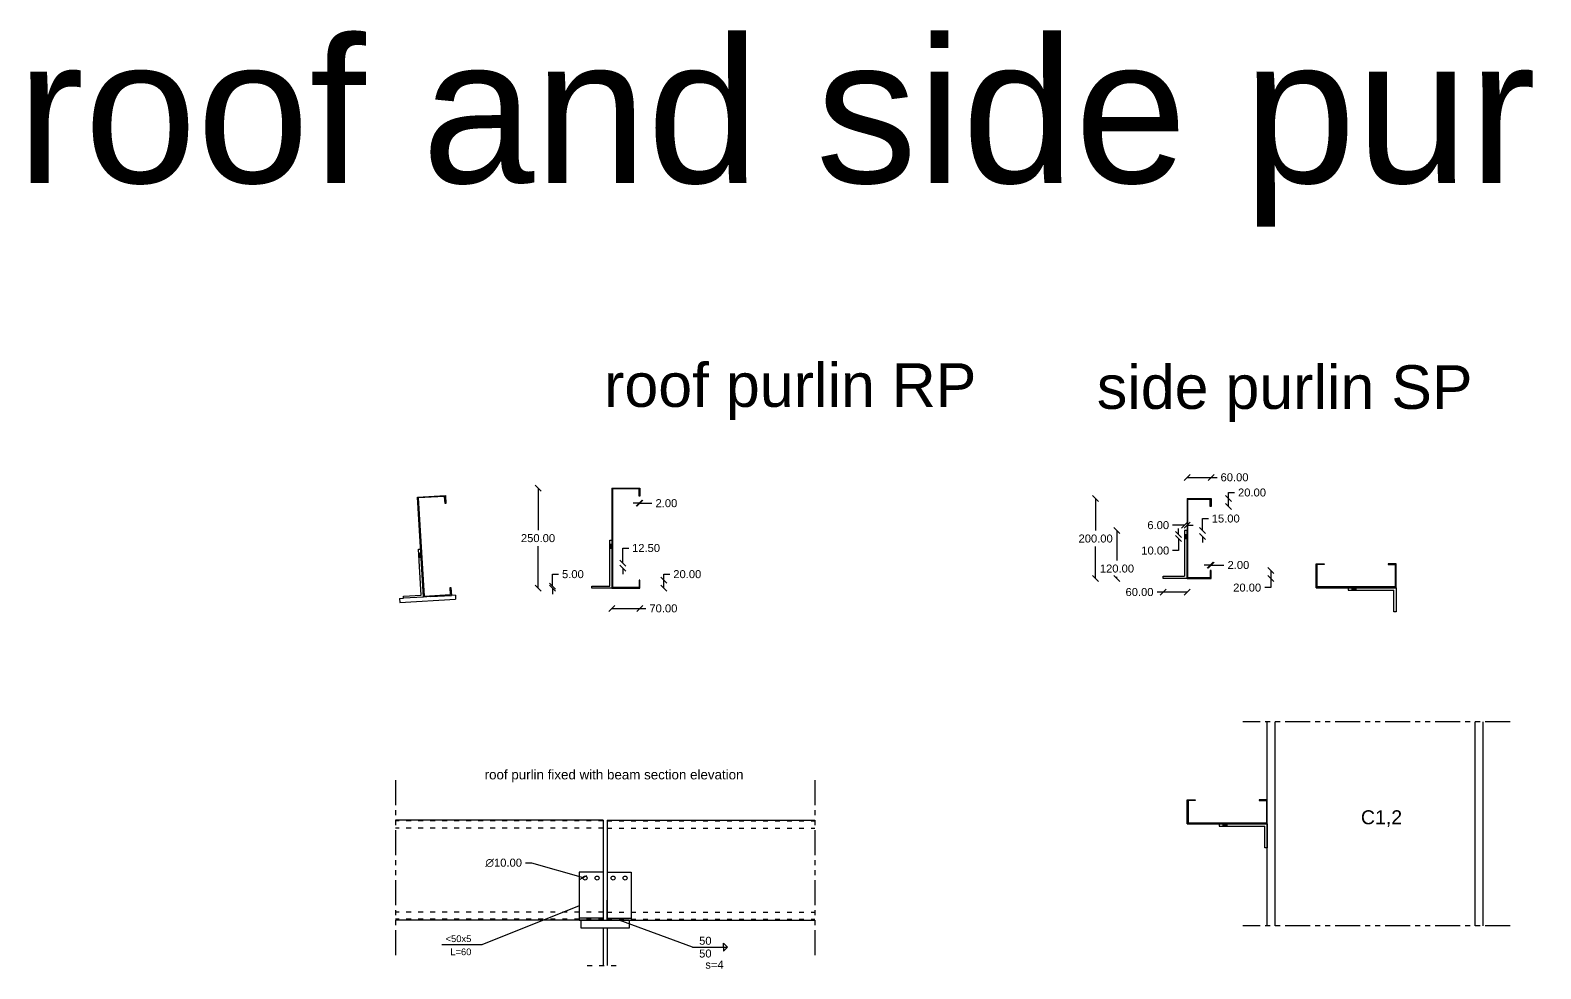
# Model space of a CAD drawing. Header units: inches. Extents: x -15 to 1885144, y -42615 to 866270.
# Drawn here: x 876680 to 880456, y 61563 to 63908 of the extents above; entities that cross this region are included whole.
import ezdxf

# ---------------------------------------------------------------- set-up
doc = ezdxf.new("R2010")
doc.units = ezdxf.units.IN
doc.header["$LTSCALE"] = 100
doc.header["$MEASUREMENT"] = 0
for name, pattern in [('CENTER', [2, 1.25, -0.25, 0.25, -0.25]), ('dash line', [30, 12, -18]), ('PHANTOM2', [1.25, 0.625, -0.125, 0.125, -0.125, 0.125, -0.125])]:
    doc.linetypes.add(name, pattern=pattern)
for name, color, linetype in [('bolt', 1, 'Continuous'), ('sections', 3, 'Continuous'), ('sections Dimensions', 6, 'Continuous'), ('text', 3, 'Continuous')]:
    doc.layers.add(name, color=color, linetype=linetype)
doc.layers.add('weld', color=2, linetype='Continuous', lineweight=35)
doc.styles.get("Standard").update_dxf_attribs({"font": 'arial.ttf'})
doc.dimstyles.new('connections', dxfattribs={"dimtxt": 20, "dimasz": 15, "dimexe": 0.0625, "dimexo": 0.0625, "dimgap": 10, "dimtad": 0, "dimtih": 1, "dimtoh": 1, "dimzin": 0, "dimdsep": 46, "dimtxsty": 'Standard', "dimblk": 'OBLIQUE', "dimcen": 0.09, "dimse1": 1, "dimse2": 1, "dimclrd": 256, "dimclre": 256, "dimclrt": 256, "dimadec": 0, "dimazin": 0, "dimtfac": 1, "dimtofl": 0, "dimtmove": 0, "dimatfit": 3, "dimfxl": 1, "dimtfillclr": 256, "dimtolj": 1, "dimtzin": 0, "dimlwe": -1, "dimarcsym": 0})

# ---------------------------------------------------------------- blocks, each defined once
blk = doc.blocks.new('_Oblique')
at = {"color": 0, "linetype": 'ByBlock', "lineweight": -2}
blk.add_line((-0.5, -0.5), (0.5, 0.5), dxfattribs=at)
blk = doc.blocks.new('*D754')
at = {"layer": 'Defpoints', "color": 0, "ltscale": 10, "transparency": 16777216}
for p in [(877986.1, 62518.9), (878084.6, 62518.9), (878084.6, 62513.9)]:
    blk.add_point(p, dxfattribs=at)
at = {"layer": 'sections Dimensions', "lineweight": -2, "ltscale": 10, "transparency": 16777216}
for p, q in [((877986.1, 62518.9), (877986.1, 62548.9)), ((877986.1, 62548.9), (878001.1, 62548.9)), ((877986.1, 62513.9), (877986.1, 62498.9))]:
    blk.add_line(p, q, dxfattribs=at)
at = {"layer": 'sections Dimensions', "lineweight": -2, "ltscale": 10, "transparency": 16777216, "xscale": 15, "yscale": 15, "zscale": 15}
for p, rotation in [((877986.1, 62518.9), 270), ((877986.1, 62513.9), 90)]:
    blk.add_blockref('_Oblique', p, dxfattribs=dict(at, rotation=rotation))
at = {"layer": 'sections Dimensions', "ltscale": 10, "transparency": 16777216, "insert": (878037, 62548.9), "char_height": 20, "attachment_point": 5}
blk.add_mtext('\\A1;5.00', dxfattribs=at)
blk = doc.blocks.new('*D755')
at = {"layer": 'Defpoints', "color": 0, "ltscale": 10, "transparency": 16777216}
for p in [(878134.6, 62513.9), (878204.6, 62513.9), (878204.6, 62463.4)]:
    blk.add_point(p, dxfattribs=at)
at = {"layer": 'sections Dimensions', "lineweight": -2, "ltscale": 10, "transparency": 16777216}
for p, q in [((878134.6, 62463.4), (878204.6, 62463.4)), ((878204.6, 62463.4), (878219.6, 62463.4))]:
    blk.add_line(p, q, dxfattribs=at)
at = {"layer": 'sections Dimensions', "lineweight": -2, "ltscale": 10, "transparency": 16777216, "xscale": 15, "yscale": 15, "zscale": 15, "rotation": 180}
blk.add_blockref('_Oblique', (878134.6, 62463.4), dxfattribs=at)
at = {"layer": 'sections Dimensions', "lineweight": -2, "ltscale": 10, "transparency": 16777216, "xscale": 15, "yscale": 15, "zscale": 15}
blk.add_blockref('_Oblique', (878204.6, 62463.4), dxfattribs=at)
at = {"layer": 'sections Dimensions', "ltscale": 10, "transparency": 16777216, "insert": (878263.2, 62463.4), "char_height": 20, "attachment_point": 5}
blk.add_mtext('\\A1;70.00', dxfattribs=at)
blk = doc.blocks.new('*D756')
at = {"layer": 'Defpoints', "color": 0, "ltscale": 10, "transparency": 16777216}
for p in [(878204.6, 62533.9), (878264, 62533.9), (878204.6, 62513.9)]:
    blk.add_point(p, dxfattribs=at)
at = {"layer": 'sections Dimensions', "lineweight": -2, "ltscale": 10, "transparency": 16777216}
for p, q in [((878264, 62533.9), (878264, 62548.9)), ((878264, 62548.9), (878279, 62548.9)), ((878264, 62513.9), (878264, 62533.9))]:
    blk.add_line(p, q, dxfattribs=at)
at = {"layer": 'sections Dimensions', "lineweight": -2, "ltscale": 10, "transparency": 16777216, "xscale": 15, "yscale": 15, "zscale": 15}
for p, rotation in [((878264, 62533.9), 90), ((878264, 62513.9), 270)]:
    blk.add_blockref('_Oblique', p, dxfattribs=dict(at, rotation=rotation))
at = {"layer": 'sections Dimensions', "ltscale": 10, "transparency": 16777216, "insert": (878322.9, 62548.9), "char_height": 20, "attachment_point": 5}
blk.add_mtext('\\A1;20.00', dxfattribs=at)
blk = doc.blocks.new('*D757')
at = {"layer": 'Defpoints', "color": 0, "ltscale": 10, "transparency": 16777216}
for p in [(878134.6, 62763.9), (877949.8, 62513.9), (878134.6, 62513.9)]:
    blk.add_point(p, dxfattribs=at)
at = {"layer": 'sections Dimensions', "lineweight": -2, "ltscale": 10, "transparency": 16777216}
for p, q in [((877949.8, 62763.9), (877949.8, 62659.1)), ((877949.8, 62513.9), (877949.8, 62618.7))]:
    blk.add_line(p, q, dxfattribs=at)
at = {"layer": 'sections Dimensions', "lineweight": -2, "ltscale": 10, "transparency": 16777216, "xscale": 15, "yscale": 15, "zscale": 15}
for p, rotation in [((877949.8, 62763.9), 90), ((877949.8, 62513.9), 270)]:
    blk.add_blockref('_Oblique', p, dxfattribs=dict(at, rotation=rotation))
at = {"layer": 'sections Dimensions', "ltscale": 10, "transparency": 16777216, "insert": (877949.8, 62638.9), "char_height": 20, "attachment_point": 5}
blk.add_mtext('\\A1;250.00', dxfattribs=at)
blk = doc.blocks.new('*D758')
at = {"layer": 'Defpoints', "color": 0, "ltscale": 10, "transparency": 16777216}
for p in [(878202.6, 62743.9), (878204.6, 62743.9), (878204.6, 62726.2)]:
    blk.add_point(p, dxfattribs=at)
at = {"layer": 'sections Dimensions', "lineweight": -2, "ltscale": 10, "transparency": 16777216}
for p, q in [((878202.6, 62726.2), (878187.6, 62726.2)), ((878204.6, 62726.2), (878234.6, 62726.2))]:
    blk.add_line(p, q, dxfattribs=at)
at = {"layer": 'sections Dimensions', "lineweight": -2, "ltscale": 10, "transparency": 16777216, "xscale": 15, "yscale": 15, "zscale": 15}
blk.add_blockref('_Oblique', (878202.6, 62726.2), dxfattribs=at)
at = {"layer": 'sections Dimensions', "lineweight": -2, "ltscale": 10, "transparency": 16777216, "xscale": 15, "yscale": 15, "zscale": 15, "rotation": 180}
blk.add_blockref('_Oblique', (878204.6, 62726.2), dxfattribs=at)
at = {"layer": 'sections Dimensions', "ltscale": 10, "transparency": 16777216, "insert": (878270.7, 62726.2), "char_height": 20, "attachment_point": 5}
blk.add_mtext('\\A1;2.00', dxfattribs=at)
blk = doc.blocks.new('*D759')
at = {"layer": 'Defpoints', "color": 0, "ltscale": 10, "transparency": 16777216}
for p in [(878129.6, 62576.4), (878129.6, 62563.9), (878162, 62563.9)]:
    blk.add_point(p, dxfattribs=at)
at = {"layer": 'sections Dimensions', "lineweight": -2, "ltscale": 10, "transparency": 16777216}
for p, q in [((878162, 62576.4), (878162, 62614.2)), ((878162, 62614.2), (878177, 62614.2)), ((878162, 62563.9), (878162, 62548.9))]:
    blk.add_line(p, q, dxfattribs=at)
at = {"layer": 'sections Dimensions', "lineweight": -2, "ltscale": 10, "transparency": 16777216, "xscale": 15, "yscale": 15, "zscale": 15}
for p, rotation in [((878162, 62576.4), 270), ((878162, 62563.9), 90)]:
    blk.add_blockref('_Oblique', p, dxfattribs=dict(at, rotation=rotation))
at = {"layer": 'sections Dimensions', "ltscale": 10, "transparency": 16777216, "insert": (878219.8, 62614.2), "char_height": 20, "attachment_point": 5}
blk.add_mtext('\\A1;12.50', dxfattribs=at)
blk = doc.blocks.new('*D760')
at = {"layer": 'Defpoints', "color": 0, "ltscale": 10, "transparency": 16777216}
for p in [(878062.8, 61791), (878072.4, 61788.3)]:
    blk.add_point(p, dxfattribs=at)
at = {"layer": 'sections Dimensions', "lineweight": -2, "ltscale": 10, "transparency": 16777216}
for p, q in [((877918.5, 61827.5), (877933.5, 61827.5)), ((877933.5, 61827.5), (878062.8, 61791))]:
    blk.add_line(p, q, dxfattribs=at)
at = {"layer": 'sections Dimensions', "ltscale": 10, "transparency": 16777216}
for p, q in [((878067.5, 61789.7), (878067.7, 61789.7)), ((878067.6, 61789.6), (878067.6, 61789.8))]:
    blk.add_line(p, q, dxfattribs=at)
at = {"layer": 'sections Dimensions', "lineweight": -2, "ltscale": 10, "transparency": 16777216, "xscale": 15, "yscale": 15, "zscale": 15, "rotation": 344.2618809241104}
blk.add_blockref('_Oblique', (878062.8, 61791), dxfattribs=at)
at = {"layer": 'sections Dimensions', "ltscale": 10, "transparency": 16777216, "insert": (877863.9, 61827.5), "char_height": 20, "attachment_point": 5}
blk.add_mtext('\\A1;∅10.00', dxfattribs=at)
blk = doc.blocks.new('*D839')
at = {"layer": 'Defpoints', "color": 0, "ltscale": 10, "transparency": 16777216}
for p in [(879632.1, 62790.9), (879572.1, 62737.9), (879632.1, 62737.9)]:
    blk.add_point(p, dxfattribs=at)
at = {"layer": 'sections Dimensions', "lineweight": -2, "ltscale": 10, "transparency": 16777216}
for p, q in [((879572.1, 62790.9), (879632.1, 62790.9)), ((879632.1, 62790.9), (879647.1, 62790.9))]:
    blk.add_line(p, q, dxfattribs=at)
at = {"layer": 'sections Dimensions', "lineweight": -2, "ltscale": 10, "transparency": 16777216, "xscale": 15, "yscale": 15, "zscale": 15, "rotation": 180}
blk.add_blockref('_Oblique', (879572.1, 62790.9), dxfattribs=at)
at = {"layer": 'sections Dimensions', "lineweight": -2, "ltscale": 10, "transparency": 16777216, "xscale": 15, "yscale": 15, "zscale": 15}
blk.add_blockref('_Oblique', (879632.1, 62790.9), dxfattribs=at)
at = {"layer": 'sections Dimensions', "ltscale": 10, "transparency": 16777216, "insert": (879690.8, 62790.9), "char_height": 20, "attachment_point": 5}
blk.add_mtext('\\A1;60.00', dxfattribs=at)
blk = doc.blocks.new('*D840')
at = {"layer": 'Defpoints', "color": 0, "ltscale": 10, "transparency": 16777216}
for p in [(879632.1, 62737.9), (879632.1, 62717.9), (879675.6, 62737.9)]:
    blk.add_point(p, dxfattribs=at)
at = {"layer": 'sections Dimensions', "lineweight": -2, "ltscale": 10, "transparency": 16777216}
for p, q in [((879675.6, 62737.9), (879675.6, 62752.9)), ((879675.6, 62752.9), (879690.6, 62752.9)), ((879675.6, 62717.9), (879675.6, 62737.9))]:
    blk.add_line(p, q, dxfattribs=at)
at = {"layer": 'sections Dimensions', "lineweight": -2, "ltscale": 10, "transparency": 16777216, "xscale": 15, "yscale": 15, "zscale": 15}
for p, rotation in [((879675.6, 62737.9), 90), ((879675.6, 62717.9), 270)]:
    blk.add_blockref('_Oblique', p, dxfattribs=dict(at, rotation=rotation))
at = {"layer": 'sections Dimensions', "ltscale": 10, "transparency": 16777216, "insert": (879734.5, 62752.9), "char_height": 20, "attachment_point": 5}
blk.add_mtext('\\A1;20.00', dxfattribs=at)
blk = doc.blocks.new('*D841')
at = {"layer": 'Defpoints', "color": 0, "ltscale": 10, "transparency": 16777216}
for p in [(879632.1, 62557.9), (879632.1, 62537.9), (879781.3, 62557.9)]:
    blk.add_point(p, dxfattribs=at)
at = {"layer": 'sections Dimensions', "lineweight": -2, "ltscale": 10, "transparency": 16777216}
for p, q in [((879781.3, 62557.9), (879781.3, 62537.9)), ((879781.3, 62537.9), (879781.3, 62515.3)), ((879781.3, 62515.3), (879766.3, 62515.3))]:
    blk.add_line(p, q, dxfattribs=at)
at = {"layer": 'sections Dimensions', "lineweight": -2, "ltscale": 10, "transparency": 16777216, "xscale": 15, "yscale": 15, "zscale": 15}
for p, rotation in [((879781.3, 62557.9), 90), ((879781.3, 62537.9), 270)]:
    blk.add_blockref('_Oblique', p, dxfattribs=dict(at, rotation=rotation))
at = {"layer": 'sections Dimensions', "ltscale": 10, "transparency": 16777216, "insert": (879722.4, 62515.3), "char_height": 20, "attachment_point": 5}
blk.add_mtext('\\A1;20.00', dxfattribs=at)
blk = doc.blocks.new('*D842')
at = {"layer": 'Defpoints', "color": 0, "ltscale": 10, "transparency": 16777216}
for p in [(879632.1, 62571.8), (879630.1, 62557.9), (879632.1, 62557.9)]:
    blk.add_point(p, dxfattribs=at)
at = {"layer": 'sections Dimensions', "lineweight": -2, "ltscale": 10, "transparency": 16777216}
for p, q in [((879630.1, 62571.8), (879615.1, 62571.8)), ((879632.1, 62571.8), (879664.4, 62571.8))]:
    blk.add_line(p, q, dxfattribs=at)
at = {"layer": 'sections Dimensions', "lineweight": -2, "ltscale": 10, "transparency": 16777216, "xscale": 15, "yscale": 15, "zscale": 15}
blk.add_blockref('_Oblique', (879630.1, 62571.8), dxfattribs=at)
at = {"layer": 'sections Dimensions', "lineweight": -2, "ltscale": 10, "transparency": 16777216, "xscale": 15, "yscale": 15, "zscale": 15, "rotation": 180}
blk.add_blockref('_Oblique', (879632.1, 62571.8), dxfattribs=at)
at = {"layer": 'sections Dimensions', "ltscale": 10, "transparency": 16777216, "insert": (879700.5, 62571.8), "char_height": 20, "attachment_point": 5}
blk.add_mtext('\\A1;2.00', dxfattribs=at)
blk = doc.blocks.new('*D843')
at = {"layer": 'Defpoints', "color": 0, "ltscale": 10, "transparency": 16777216}
for p in [(879572.1, 62737.9), (879343.6, 62537.9), (879572.1, 62537.9)]:
    blk.add_point(p, dxfattribs=at)
at = {"layer": 'sections Dimensions', "lineweight": -2, "ltscale": 10, "transparency": 16777216}
for p, q in [((879343.6, 62737.9), (879343.6, 62658.1)), ((879343.6, 62537.9), (879343.6, 62617.7))]:
    blk.add_line(p, q, dxfattribs=at)
at = {"layer": 'sections Dimensions', "lineweight": -2, "ltscale": 10, "transparency": 16777216, "xscale": 15, "yscale": 15, "zscale": 15}
for p, rotation in [((879343.6, 62737.9), 90), ((879343.6, 62537.9), 270)]:
    blk.add_blockref('_Oblique', p, dxfattribs=dict(at, rotation=rotation))
at = {"layer": 'sections Dimensions', "ltscale": 10, "transparency": 16777216, "insert": (879343.6, 62637.9), "char_height": 20, "attachment_point": 5}
blk.add_mtext('\\A1;200.00', dxfattribs=at)
blk = doc.blocks.new('*D844')
at = {"layer": 'Defpoints', "color": 0, "ltscale": 10, "transparency": 16777216}
for p in [(879572.1, 62657.9), (879396.9, 62537.9), (879572.1, 62537.9)]:
    blk.add_point(p, dxfattribs=at)
at = {"layer": 'sections Dimensions', "lineweight": -2, "ltscale": 10, "transparency": 16777216}
for p, q in [((879396.9, 62657.9), (879396.9, 62583.1)), ((879396.9, 62537.9), (879396.9, 62542.7))]:
    blk.add_line(p, q, dxfattribs=at)
at = {"layer": 'sections Dimensions', "lineweight": -2, "ltscale": 10, "transparency": 16777216, "xscale": 15, "yscale": 15, "zscale": 15}
for p, rotation in [((879396.9, 62657.9), 90), ((879396.9, 62537.9), 270)]:
    blk.add_blockref('_Oblique', p, dxfattribs=dict(at, rotation=rotation))
at = {"layer": 'sections Dimensions', "ltscale": 10, "transparency": 16777216, "insert": (879396.9, 62562.9), "char_height": 20, "attachment_point": 5}
blk.add_mtext('\\A1;120.00', dxfattribs=at)
blk = doc.blocks.new('*D845')
at = {"layer": 'Defpoints', "color": 0, "ltscale": 10, "transparency": 16777216}
for p in [(879512.1, 62537.9), (879572.1, 62537.9), (879512.1, 62504.2)]:
    blk.add_point(p, dxfattribs=at)
at = {"layer": 'sections Dimensions', "lineweight": -2, "ltscale": 10, "transparency": 16777216}
for p, q in [((879512.1, 62504.2), (879497.1, 62504.2)), ((879572.1, 62504.2), (879512.1, 62504.2))]:
    blk.add_line(p, q, dxfattribs=at)
at = {"layer": 'sections Dimensions', "lineweight": -2, "ltscale": 10, "transparency": 16777216, "xscale": 15, "yscale": 15, "zscale": 15, "rotation": 180}
blk.add_blockref('_Oblique', (879512.1, 62504.2), dxfattribs=at)
at = {"layer": 'sections Dimensions', "lineweight": -2, "ltscale": 10, "transparency": 16777216, "xscale": 15, "yscale": 15, "zscale": 15}
blk.add_blockref('_Oblique', (879572.1, 62504.2), dxfattribs=at)
at = {"layer": 'sections Dimensions', "ltscale": 10, "transparency": 16777216, "insert": (879453.3, 62504.2), "char_height": 20, "attachment_point": 5}
blk.add_mtext('\\A1;60.00', dxfattribs=at)
blk = doc.blocks.new('*D1371')
at = {"layer": 'Defpoints', "color": 0, "ltscale": 0.01, "transparency": 16777216}
for p in [(879566.1, 62671.4), (879566.1, 62657.9), (879572.1, 62657.9)]:
    blk.add_point(p, dxfattribs=at)
at = {"layer": 'sections Dimensions', "lineweight": -2, "ltscale": 0.01, "transparency": 16777216}
for p, q in [((879566.1, 62671.4), (879536.1, 62671.4)), ((879572.1, 62671.4), (879587.1, 62671.4))]:
    blk.add_line(p, q, dxfattribs=at)
at = {"layer": 'sections Dimensions', "lineweight": -2, "ltscale": 0.01, "transparency": 16777216, "xscale": 15, "yscale": 15, "zscale": 15}
blk.add_blockref('_Oblique', (879566.1, 62671.4), dxfattribs=at)
at = {"layer": 'sections Dimensions', "lineweight": -2, "ltscale": 0.01, "transparency": 16777216, "xscale": 15, "yscale": 15, "zscale": 15, "rotation": 180}
blk.add_blockref('_Oblique', (879572.1, 62671.4), dxfattribs=at)
at = {"layer": 'sections Dimensions', "ltscale": 0.01, "transparency": 16777216, "insert": (879500.1, 62671.4), "char_height": 20, "attachment_point": 5}
blk.add_mtext('\\A1;6.00', dxfattribs=at)
blk = doc.blocks.new('*D1372')
at = {"layer": 'Defpoints', "color": 0, "ltscale": 0.01, "transparency": 16777216}
for p in [(879566.1, 62657.9), (879566.1, 62642.9), (879611.1, 62657.9)]:
    blk.add_point(p, dxfattribs=at)
at = {"layer": 'sections Dimensions', "lineweight": -2, "ltscale": 0.01, "transparency": 16777216}
for p, q in [((879611.1, 62657.9), (879611.1, 62687.9)), ((879611.1, 62687.9), (879626.1, 62687.9)), ((879611.1, 62642.9), (879611.1, 62627.9))]:
    blk.add_line(p, q, dxfattribs=at)
at = {"layer": 'sections Dimensions', "lineweight": -2, "ltscale": 0.01, "transparency": 16777216, "xscale": 15, "yscale": 15, "zscale": 15}
for p, rotation in [((879611.1, 62657.9), 270), ((879611.1, 62642.9), 90)]:
    blk.add_blockref('_Oblique', p, dxfattribs=dict(at, rotation=rotation))
at = {"layer": 'sections Dimensions', "ltscale": 0.01, "transparency": 16777216, "insert": (879668.8, 62687.9), "char_height": 20, "attachment_point": 5}
blk.add_mtext('\\A1;15.00', dxfattribs=at)
blk = doc.blocks.new('*D1373')
at = {"layer": 'Defpoints', "color": 0, "ltscale": 0.01, "transparency": 16777216}
for p in [(879566.1, 62647.9), (879550.4, 62637.9), (879566.1, 62637.9)]:
    blk.add_point(p, dxfattribs=at)
at = {"layer": 'sections Dimensions', "lineweight": -2, "ltscale": 0.01, "transparency": 16777216}
for p, q in [((879550.4, 62647.9), (879550.4, 62662.9)), ((879550.4, 62607.9), (879535.4, 62607.9)), ((879550.4, 62637.9), (879550.4, 62607.9))]:
    blk.add_line(p, q, dxfattribs=at)
at = {"layer": 'sections Dimensions', "lineweight": -2, "ltscale": 0.01, "transparency": 16777216, "xscale": 15, "yscale": 15, "zscale": 15}
for p, rotation in [((879550.4, 62647.9), 270), ((879550.4, 62637.9), 90)]:
    blk.add_blockref('_Oblique', p, dxfattribs=dict(at, rotation=rotation))
at = {"layer": 'sections Dimensions', "ltscale": 0.01, "transparency": 16777216, "insert": (879492.7, 62607.9), "char_height": 20, "attachment_point": 5}
blk.add_mtext('\\A1;10.00', dxfattribs=at)

msp = doc.modelspace()

# ---------------------------------------------------------------- hatches: boundary and pattern name
at = {"layer": 'bolt', "ltscale": 10}
h = msp.add_hatch(color=256, dxfattribs=at)
h.dxf.hatch_style = 1
h.paths.add_polyline_path([(879572.067, 62647.913), (879566.067, 62647.913), (879566.067, 62637.913), (879572.067, 62637.913)])
h = msp.add_hatch(color=256, dxfattribs=at)
h.dxf.hatch_style = 1
h.paths.add_polyline_path([(878134.563, 62623.864), (878129.563, 62623.864), (878129.563, 62613.864), (878134.563, 62613.864)])
h = msp.add_hatch(color=256, dxfattribs=at)
h.dxf.hatch_style = 1
h.paths.add_polyline_path([(877656.745, 62601.602), (877651.754, 62601.302), (877652.352, 62591.32), (877657.343, 62591.619)])
h = msp.add_hatch(color=256, dxfattribs=at)
h.dxf.hatch_style = 1
h.paths.add_polyline_path([(879984.617, 62515.17), (879984.617, 62509.17), (879994.617, 62509.17), (879994.617, 62515.17)])
h = msp.add_hatch(color=256, dxfattribs=at)
h.dxf.hatch_style = 1
h.paths.add_polyline_path([(879662.582, 61925.108), (879662.582, 61919.108), (879672.582, 61919.108), (879672.582, 61925.108)])

# ---------------------------------------------------------------- linework, layer by layer
for p, q in [((879566.067, 62647.913), (879572.067, 62647.913)), ((878129.563, 62623.864), (878134.563, 62623.864)), ((878129.563, 62613.864), (878134.563, 62613.864)), ((879566.067, 62637.913), (879572.067, 62637.913)), ((877651.754, 62601.302), (877656.745, 62601.602)), ((877652.352, 62591.32), (877657.343, 62591.619)), ((879984.617, 62509.17), (879984.617, 62515.17)), ((879994.617, 62509.17), (879994.617, 62515.17)), ((879662.582, 61919.108), (879662.582, 61925.108)), ((879672.582, 61919.108), (879672.582, 61925.108))]:
    msp.add_line(p, q, dxfattribs=at)
for centre in [(878067.568, 61789.694), (878097.568, 61789.694), (878137.568, 61789.694), (878167.568, 61789.694)]:
    msp.add_circle(centre, 5, dxfattribs=at)
at = {"layer": 'sections', "ltscale": 10}
for p, q in [((878134.563, 62763.864), (878134.563, 62513.864)), ((878134.563, 62763.864), (878204.563, 62763.864)), ((878136.563, 62515.864), (878136.563, 62761.864)), ((878202.563, 62761.864), (878136.563, 62761.864)), ((878202.563, 62743.864), (878202.563, 62761.864)), ((878204.563, 62763.864), (878204.563, 62743.864)), ((877648.36, 62741.35), (877718.234, 62745.543)), ((877663.333, 62491.799), (877648.36, 62741.35)), ((877716.357, 62743.426), (877650.476, 62739.474)), ((877650.476, 62739.474), (877665.209, 62493.915)), ((877717.435, 62725.459), (877716.357, 62743.426)), ((877719.432, 62725.579), (877717.435, 62725.459)), ((877718.234, 62745.543), (877719.432, 62725.579)), ((878204.563, 62743.864), (878202.563, 62743.864)), ((879572.067, 62737.913), (879572.067, 62537.913)), ((879572.067, 62737.913), (879632.067, 62737.913)), ((879574.067, 62539.913), (879574.067, 62735.913)), ((879630.067, 62735.913), (879574.067, 62735.913)), ((879630.067, 62717.913), (879630.067, 62735.913)), ((879632.067, 62717.913), (879630.067, 62717.913)), ((879632.067, 62737.913), (879632.067, 62717.913)), ((877658.042, 62496.491), (877651.155, 62611.284)), ((878129.563, 62518.864), (878129.563, 62633.864)), ((879572.067, 62587.913), (879572.067, 62537.913)), ((879894.617, 62515.17), (879894.617, 62575.17)), ((879894.617, 62575.17), (879914.617, 62575.17)), ((879914.617, 62573.17), (879896.617, 62573.17)), ((879896.617, 62573.17), (879896.617, 62517.17)), ((879914.617, 62575.17), (879914.617, 62573.17)), ((880094.617, 62575.17), (880074.617, 62575.17)), ((880074.617, 62575.17), (880074.617, 62573.17)), ((880074.617, 62573.17), (880092.617, 62573.17)), ((880092.617, 62573.17), (880092.617, 62517.17)), ((880094.617, 62515.17), (880094.617, 62575.17)), ((878204.563, 62533.864), (878202.563, 62533.864)), ((878202.563, 62533.864), (878202.563, 62515.864)), ((878204.563, 62513.864), (878204.563, 62533.864)), ((879512.067, 62543.913), (879566.067, 62543.913)), ((879512.067, 62537.913), (879512.067, 62543.913)), ((879572.067, 62537.913), (879512.067, 62537.913)), ((879572.067, 62537.913), (879632.067, 62537.913)), ((879630.067, 62539.913), (879574.067, 62539.913)), ((879632.067, 62557.913), (879630.067, 62557.913)), ((879630.067, 62557.913), (879630.067, 62539.913)), ((879632.067, 62537.913), (879632.067, 62557.913)), ((877613.123, 62493.795), (877658.042, 62496.491)), ((877613.422, 62488.804), (877613.123, 62493.795)), ((877663.333, 62491.799), (877613.422, 62488.804)), ((877681.381, 62492.882), (877663.333, 62491.799)), ((877665.209, 62493.915), (877731.091, 62497.868)), ((877730.013, 62515.836), (877732.009, 62515.956)), ((877731.091, 62497.868), (877730.013, 62515.836)), ((877732.009, 62515.956), (877733.207, 62495.991)), ((878084.563, 62513.864), (878084.563, 62518.864)), ((878084.563, 62518.864), (878129.563, 62518.864)), ((878134.563, 62513.864), (878084.563, 62513.864)), ((878134.563, 62513.864), (878204.563, 62513.864)), ((878202.563, 62515.864), (878136.563, 62515.864)), ((879894.617, 62515.17), (880094.617, 62515.17)), ((880092.617, 62517.17), (879896.617, 62517.17)), ((880044.617, 62515.17), (880094.617, 62515.17)), ((880088.617, 62455.17), (880088.617, 62509.17)), ((880094.617, 62515.17), (880094.617, 62455.17)), ((880094.617, 62455.17), (880088.617, 62455.17)), ((879772.582, 61670.108), (879772.582, 62180.108)), ((879792.582, 61670.108), (879792.582, 62180.108)), ((880292.582, 61670.108), (880292.582, 62180.108)), ((880312.582, 61670.108), (880312.582, 62180.108)), ((879572.582, 61925.108), (879572.582, 61985.108)), ((879572.582, 61985.108), (879592.582, 61985.108)), ((879592.582, 61983.108), (879574.582, 61983.108)), ((879574.582, 61983.108), (879574.582, 61927.108)), ((879592.582, 61985.108), (879592.582, 61983.108)), ((879772.582, 61985.108), (879752.582, 61985.108)), ((879752.582, 61985.108), (879752.582, 61983.108)), ((879752.582, 61983.108), (879770.582, 61983.108)), ((879770.582, 61983.108), (879770.582, 61927.108)), ((879772.582, 61925.108), (879772.582, 61985.108)), ((878112.568, 61934.694), (877593.614, 61934.694)), ((878112.568, 61934.694), (878112.568, 61684.694)), ((878122.568, 61934.694), (878122.568, 61684.694)), ((878122.568, 61934.694), (878641.521, 61934.694)), ((879572.582, 61925.108), (879772.582, 61925.108)), ((879770.582, 61927.108), (879574.582, 61927.108)), ((879722.582, 61925.108), (879772.582, 61925.108)), ((879772.582, 61925.108), (879772.582, 61865.108)), ((879766.582, 61865.108), (879766.582, 61919.108)), ((879772.582, 61865.108), (879766.582, 61865.108)), ((878112.568, 61804.694), (878052.568, 61804.694)), ((878052.568, 61804.694), (878052.568, 61684.694)), ((878122.568, 61804.694), (878182.568, 61804.694)), ((878182.568, 61804.694), (878182.568, 61684.694)), ((878122.568, 61684.694), (878122.568, 61734.694)), ((878112.568, 61684.694), (877593.614, 61684.694)), ((878112.568, 61689.694), (878052.568, 61689.694)), ((878052.568, 61684.694), (878182.568, 61684.694)), ((878057.568, 61664.694), (878057.568, 61684.694)), ((878177.568, 61664.694), (878057.568, 61664.694)), ((878112.568, 61664.694), (878112.568, 61571.583)), ((878122.568, 61689.694), (878182.568, 61689.694)), ((878122.568, 61684.694), (878641.521, 61684.694)), ((878122.568, 61664.694), (878122.568, 61571.583)), ((878177.568, 61684.694), (878177.568, 61664.694))]:
    msp.add_line(p, q, dxfattribs=at)
at = {"layer": 'sections', "ltscale": 0.01}
for p, q in [((879572.067, 62657.913), (879566.067, 62657.913)), ((879566.067, 62657.913), (879566.067, 62543.913)), ((879572.067, 62537.913), (879572.067, 62657.913)), ((877651.155, 62611.284), (877656.146, 62611.584)), ((878129.563, 62633.864), (878134.563, 62633.864)), ((877681.381, 62492.882), (877733.207, 62495.991)), ((877743.189, 62496.59), (877733.207, 62495.991)), ((877743.189, 62496.59), (877743.788, 62486.608)), ((880094.617, 62515.17), (879974.617, 62515.17)), ((879974.617, 62515.17), (879974.617, 62509.17)), ((879974.617, 62509.17), (880088.617, 62509.17)), ((877603.44, 62488.205), (877613.422, 62488.804)), ((877603.44, 62488.205), (877604.039, 62478.223)), ((877604.039, 62478.223), (877743.788, 62486.608)), ((879772.582, 61925.108), (879652.582, 61925.108)), ((879652.582, 61925.108), (879652.582, 61919.108)), ((879652.582, 61919.108), (879766.582, 61919.108))]:
    msp.add_line(p, q, dxfattribs=at)
at = {"layer": 'sections', "linetype": 'PHANTOM2'}
for p, q in [((880379.478, 62180.108), (879711.282, 62180.108)), ((877593.614, 62034.694), (877593.614, 61584.694)), ((878641.521, 62034.694), (878641.521, 61584.694)), ((880379.478, 61670.108), (879711.282, 61670.108))]:
    msp.add_line(p, q, dxfattribs=at)
at = {"layer": 'sections', "linetype": 'dash line', "ltscale": 0.01}
for p, q in [((878112.568, 61932.694), (877593.614, 61932.694)), ((878122.568, 61932.694), (878641.521, 61932.694)), ((878112.568, 61914.694), (877593.614, 61914.694)), ((878122.568, 61914.694), (878641.521, 61914.694)), ((878112.568, 61704.694), (877593.614, 61704.694)), ((878122.568, 61704.694), (878641.521, 61704.694)), ((878112.568, 61686.694), (877593.614, 61686.694)), ((878122.568, 61686.694), (878641.521, 61686.694)), ((878073.006, 61571.583), (878162.13, 61571.583))]:
    msp.add_line(p, q, dxfattribs=at)
at = {"layer": 'sections Dimensions', "ltscale": 10}
for p, q in [((878052.568, 61720.104), (877809.036, 61623.196)), ((878336.056, 61616.973), (878152.568, 61684.694)), ((877809.036, 61623.196), (877709.288, 61623.196))]:
    msp.add_line(p, q, dxfattribs=at)
at = {"layer": 'sections Dimensions'}
for p, q in [((878423.483, 61616.973), (878413.483, 61626.973)), ((878413.483, 61616.973), (878413.483, 61626.973)), ((878336.056, 61616.973), (878423.483, 61616.973)), ((878423.483, 61616.973), (878413.483, 61606.973)), ((878413.483, 61616.973), (878413.483, 61606.973))]:
    msp.add_line(p, q, dxfattribs=at)
at = {"layer": 'weld', "ltscale": 10}
for p, q in [((878107.568, 61684.694), (878057.568, 61684.694)), ((878127.568, 61684.694), (878177.568, 61684.694))]:
    msp.add_line(p, q, dxfattribs=at)

# ---------------------------------------------------------------- texts
at = {"layer": 'sections', "linetype": 'CENTER'}
msp.add_text('roof and side purlin', height=362.25043, dxfattribs=at).set_placement((876646.843, 63526.468))
at = {"layer": 'sections Dimensions', "ltscale": 10}
for s, p in [('<50x5', (877718.715, 61629.727)), ('L=60', (877730.502, 61597.01))]:
    msp.add_text(s, height=16.7632, dxfattribs=at).set_placement(p)
at = {"layer": 'sections Dimensions', "linetype": 'dash line'}
for s, p in [('50', (878352.533, 61623.046)), ('50', (878352.533, 61591.16)), ('s=4', (878367.942, 61563.328))]:
    msp.add_text(s, height=20, dxfattribs=at).set_placement(p)
at = {"layer": 'text', "ltscale": 0.01}
for s, p in [('roof purlin RP', (878114.948, 62967.01)), ('side purlin SP', (879346.602, 62961.945))]:
    msp.add_text(s, height=108.97272, dxfattribs=at).set_placement(p)
at = {"layer": 'text', "ltscale": 10}
for s, height, p in [('roof purlin fixed with beam section elevation', 23.87754, (877816.345, 62036.236)), ('C1,2', 34.9086, (880006.721, 61924.105))]:
    msp.add_text(s, height=height, dxfattribs=at).set_placement(p)

# ---------------------------------------------------------------- dimensions: what is measured, and where the dimension line sits
at = {"layer": 'sections Dimensions', "ltscale": 10}
for base, p1, p2, picture, middle in [((879632.067, 62790.921), (879572.067, 62737.913), (879632.067, 62737.913), '*D839', (879690.833, 62790.921)), ((878204.563, 62726.24), (878202.563, 62743.864), (878204.563, 62743.864), '*D758', (878270.675, 62726.24)), ((879512.067, 62504.224), (879572.067, 62537.913), (879512.067, 62537.913), '*D845', (879453.302, 62504.224)), ((878204.563, 62463.377), (878134.563, 62513.864), (878204.563, 62513.864), '*D755', (878263.192, 62463.377))]:
    dim = msp.add_linear_dim(base=base, p1=p1, p2=p2, dimstyle='connections', dxfattribs=at)
    dim.commit()
    dim.dimension.update_dxf_attribs({"geometry": picture, "text_midpoint": middle})
for base, p1, p2, picture, middle in [((877949.775, 62513.864), (878134.563, 62763.864), (878134.563, 62513.864), '*D757', (877949.775, 62638.864)), ((879675.619, 62737.913), (879632.067, 62717.913), (879632.067, 62737.913), '*D840', (879734.5, 62752.913)), ((877986.091, 62518.864), (878084.563, 62513.864), (878084.563, 62518.864), '*D754', (878037.033, 62548.864)), ((878263.976, 62533.864), (878204.563, 62513.864), (878204.563, 62533.864), '*D756', (878322.858, 62548.864))]:
    dim = msp.add_linear_dim(base=base, p1=p1, p2=p2, angle=90, dimstyle='connections', dxfattribs=at)
    dim.commit()
    dim.dimension.update_dxf_attribs({"geometry": picture, "text_midpoint": middle})
for base, p1, p2, picture, middle in [((879343.647, 62537.913), (879572.067, 62737.913), (879572.067, 62537.913), '*D843', (879343.647, 62637.913)), ((879396.902, 62537.913), (879572.067, 62657.913), (879572.067, 62537.913), '*D844', (879396.902, 62562.913)), ((878162.036, 62563.864), (878129.563, 62576.364), (878129.563, 62563.864), '*D759', (878219.805, 62614.182)), ((879781.298, 62557.913), (879632.067, 62537.913), (879632.067, 62557.913), '*D841', (879722.417, 62515.283))]:
    dim = msp.add_linear_dim(base=base, p1=p1, p2=p2, angle=90, dimstyle='connections', dxfattribs=at)
    dim.commit()
    dim.dimension.update_dxf_attribs({"geometry": picture, "text_midpoint": middle, "dimtype": 160})
at = {"layer": 'sections Dimensions', "ltscale": 0.01}
dim = msp.add_linear_dim(base=(879566.067, 62671.381), p1=(879572.067, 62657.913), p2=(879566.067, 62657.913), dimstyle='connections', dxfattribs=at)
dim.commit()
dim.dimension.update_dxf_attribs({"geometry": '*D1371', "text_midpoint": (879500.072, 62671.381)})
for base, p1, p2, picture, middle in [((879611.07, 62657.913), (879566.067, 62642.913), (879566.067, 62657.913), '*D1372', (879668.839, 62687.913)), ((879550.441, 62637.913), (879566.067, 62647.913), (879566.067, 62637.913), '*D1373', (879492.672, 62607.913))]:
    dim = msp.add_linear_dim(base=base, p1=p1, p2=p2, angle=90, dimstyle='connections', dxfattribs=at)
    dim.commit()
    dim.dimension.update_dxf_attribs({"geometry": picture, "text_midpoint": middle})
at = {"layer": 'sections Dimensions', "ltscale": 10}
dim = msp.add_linear_dim(base=(879632.067, 62571.83), p1=(879630.067, 62557.913), p2=(879632.067, 62557.913), dimstyle='connections', dxfattribs=at)
dim.commit()
dim.dimension.update_dxf_attribs({"geometry": '*D842', "text_midpoint": (879700.488, 62571.83), "dimtype": 160})
dim = msp.add_diameter_dim_2p(p1=(878072.38, 61788.338), p2=(878062.755, 61791.05), dimstyle='connections', dxfattribs=at)
dim.commit()
dim.dimension.update_dxf_attribs({"geometry": '*D760', "text_midpoint": (877863.897, 61827.478), "dimtype": 163})

doc.saveas('drawing.dxf')
